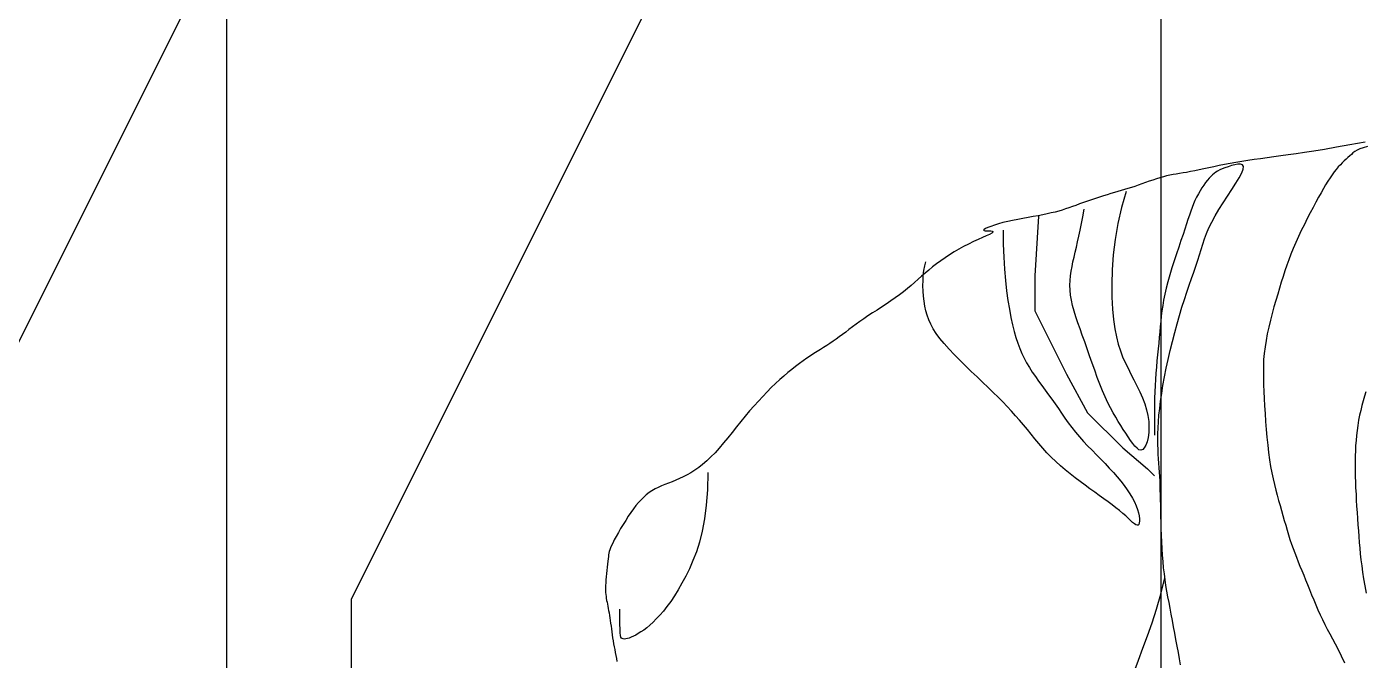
# Model space of a CAD drawing. Extents: x 377 to 3679, y 2766 to 6385.
# Drawn here: x 2041 to 2147.2, y 5312.9 to 5363.2 of the extents above; entities that cross this region are included whole.
import ezdxf

# ---------------------------------------------------------------- set-up
doc = ezdxf.new("R2010")
doc.units = 0
doc.header["$MEASUREMENT"] = 0
doc.layers.get('0').update_dxf_attribs({"linetype": 'CONTINUOUS'})
for name, color, linetype in [('3', 3, 'CONTINUOUS'), ('7', 7, 'CONTINUOUS'), ('BH', 3, 'CONTINUOUS'), ('TEXT', 3, 'CONTINUOUS')]:
    doc.layers.add(name, color=color, linetype=linetype)
doc.styles.add('HZ', font='')
doc.styles.get('HZ').set_extended_font_data('仿宋_GB2312')
doc.dimstyles.get("Standard").update_dxf_attribs({"dimscale": 25, "dimtxt": 2, "dimasz": 0.5, "dimexe": 1, "dimexo": 1, "dimgap": 0.5, "dimtad": 1, "dimdec": 0, "dimzin": 0, "dimtxsty": 'HZ', "dimblk1": 'DOT', "dimblk2": 'DOT', "dimsah": 1, "dimcen": 0, "dimclrd": 256, "dimclre": 256, "dimclrt": 256, "dimazin": 3, "dimtfac": 0.5, "dimtdec": 0, "dimtmove": 0, "dimatfit": 3, "dimtolj": 1, "dimtzin": 0})

# ---------------------------------------------------------------- blocks, each defined once
blk = doc.blocks.new('_DOT')
at = {"color": 0, "linetype": 'BYBLOCK'}
blk.add_line((-0.35, 0), (-1, 0), dxfattribs=at)
at = {"color": 0, "linetype": 'BYBLOCK', "const_width": 0.35}
blk.add_lwpolyline([(-0.175, 0, 1), (0.175, 0, 1)], format="xyb", close=True, dxfattribs=at)

msp = doc.modelspace()

# ---------------------------------------------------------------- hatches: boundary and pattern name
at = {"layer": 'BH'}
h = msp.add_hatch(dxfattribs=at)
h.set_pattern_fill('AR-RROOF', color=256, scale=20, angle=45, style=0)
h.set_pattern_definition([(45, (-7283.46, 4749.96), (431.052, 1149.473), [7620, -1016, 2540, -508]), (45, (-6985.3, 5407.3), (-836.96, 118.54), [1524, -167.64, 3048, -381]), (45, (-7409.2, 5234.9), (1627.222, 2108.564), [4064, -711.2, 2032, -508])])
h.paths.add_polyline_path([(2567.11, 5597.22), (2600.41, 5597.22), (2593.71, 5544.63, -0.101163), (2592.53, 5542.39), (2592.53, 5539.73), (2604.15, 5539.73, 0.190114), (2600.05, 5486.57, 0.025119), (2632.22, 5308.46, -0.363634), (2618.82, 5289.05), (2658.04, 5289.05, -0.483808), (2649.98, 5302.96, 0.28695), (2663.9, 5331.52, 0.064201), (2631.51, 5446.8), (2749.91, 5446.8, 0.064201), (2717.51, 5331.52, 0.28695), (2731.44, 5302.96, -0.483808), (2723.37, 5289.05), (2930.74, 5289.05), (2930.74, 5731.05), (2160.74, 5731.05), (2160.74, 5723.55), (2100.74, 5723.55), (2100.74, 5731.05), (1330.74, 5731.05), (1330.74, 5289.05), (2036.79, 5289.05), (2036.79, 5331.05), (2086.79, 5431.05), (2186.79, 5431.05), (2236.79, 5331.05), (2236.79, 5289.05), (2418.52, 5289.05), (2418.52, 5291.59, -0.140722), (2440.36, 5299.49, 0.230128), (2445.11, 5308.14), (2445.11, 5341.46, -0.518981), (2444.22, 5346.92, -0.60604), (2443.49, 5351.97, -0.660376), (2442.71, 5357.3, -0.015724), (2440.71, 5357.7), (2406.53, 5409.21), (2473.78, 5409.21), (2470.19, 5414.61), (2556.7, 5414.61, 0.010093), (2567.48, 5486.57, 0.190114), (2563.38, 5539.73), (2575, 5539.73), (2575, 5542.39, -0.101163), (2573.82, 5544.63)])
h.paths.add_polyline_path([(2036.79, 5271.05), (2024.19, 5271.05), (2024.19, 5281.05), (1343.33, 5281.05), (1343.33, 5271.05), (1330.74, 5271.05), (1330.74, 4989.05), (1661.34, 4989.05), (1661.34, 4991.65, -0.241584), (1679.42, 5003.95, 0.406968), (1690.3, 5019.9, 0.174163), (1687.89, 5024.03, -0.625959), (1690.29, 5048.29, 0.304056), (1680.39, 5064.79, -0.313174), (1656.39, 5094.57, -0.059937), (1661.68, 5141.99), (1728.9, 5141.99, -0.037567), (1733.55, 5112.39), (1768.7, 5112.39, -0.103304), (1767.97, 5075.11, -0.218444), (1752.9, 5058.35, -0.255287), (1748.23, 5050.62, 0.350014), (1746.37, 5041.77, -0.652621), (1746.37, 5021.37, 0.209907), (1750.83, 5002.85, -0.168461), (1771.93, 4991.65), (1771.93, 4989.05), (1795.65, 4989.05), (1795.65, 4991.65, -0.192355), (1816.68, 5004.36, 0.366447), (1824.02, 5020.82, -0.534024), (1820.57, 5043.28, 0.19278), (1824.98, 5049.16, 0.255254), (1815.1, 5062.85, -0.365209), (1792.78, 5095.97, -0.025268), (1798.2, 5138.33), (1862.6, 5138.33, -0.025268), (1868.02, 5095.97, -0.365209), (1845.7, 5062.85, 0.255254), (1835.82, 5049.16, 0.19278), (1840.23, 5043.28, -0.534024), (1836.78, 5020.82, 0.366447), (1844.12, 5004.36, -0.192355), (1865.15, 4991.65), (1865.15, 4989.05), (2036.79, 4989.05)])
h.paths.add_polyline_path([(2930.74, 5271.05), (2918.14, 5271.05), (2918.14, 5281.05), (2250.69, 5281.05), (2250.69, 5271.05), (2236.79, 5271.05), (2236.79, 4989.05), (2930.74, 4989.05)])

# ---------------------------------------------------------------- linework, layer by layer
at = {"layer": '3'}
for points in [[(2147.23, 5354.08), (2146.02, 5353.85), (2144.95, 5353.66), (2144.01, 5353.49), (2143.17, 5353.36), (2142.42, 5353.24), (2141.75, 5353.14), (2141.13, 5353.05), (2140.55, 5352.97), (2139.99, 5352.9), (2139.45, 5352.82), (2138.93, 5352.75), (2138.42, 5352.68), (2137.92, 5352.61), (2137.44, 5352.54), (2136.98, 5352.46), (2136.52, 5352.38), (2136.08, 5352.3), (2135.64, 5352.21), (2135.22, 5352.12), (2134.82, 5352.04), (2134.43, 5351.95), (2134.06, 5351.87), (2133.71, 5351.8), (2133.38, 5351.73), (2133.07, 5351.67), (2132.78, 5351.62), (2132.51, 5351.58), (2132.25, 5351.54), (2131.99, 5351.49), (2131.74, 5351.44), (2131.48, 5351.39), (2131.22, 5351.32), (2130.95, 5351.24), (2130.67, 5351.15), (2130.38, 5351.06), (2130.1, 5350.96), (2129.81, 5350.86), (2129.52, 5350.75), (2129.23, 5350.65), (2128.95, 5350.56), (2128.68, 5350.47), (2128.41, 5350.38), (2128.14, 5350.31), (2127.88, 5350.23), (2127.61, 5350.15), (2127.34, 5350.07), (2127.06, 5349.99), (2126.76, 5349.9), (2126.46, 5349.81), (2126.15, 5349.7), (2125.83, 5349.6), (2125.51, 5349.49), (2125.19, 5349.38), (2124.88, 5349.27), (2124.57, 5349.16), (2124.28, 5349.05), (2124, 5348.95), (2123.73, 5348.86), (2123.46, 5348.77), (2123.19, 5348.68), (2122.92, 5348.6), (2122.64, 5348.52), (2122.33, 5348.45), (2122.01, 5348.37), (2121.66, 5348.3), (2121.28, 5348.23), (2120.89, 5348.16), (2120.49, 5348.09), (2120.08, 5348.02), (2119.67, 5347.94), (2119.26, 5347.86), (2118.87, 5347.77), (2118.49, 5347.68), (2118.13, 5347.58), (2117.81, 5347.48), (2117.52, 5347.38), (2117.29, 5347.29), (2117.11, 5347.21), (2116.99, 5347.14), (2116.95, 5347.09), (2116.99, 5347.06), (2117.09, 5347.04), (2117.22, 5347.03), (2117.37, 5347.03), (2117.52, 5347.02), (2117.63, 5347.01), (2117.7, 5346.98), (2117.69, 5346.93), (2117.6, 5346.85), (2117.42, 5346.75), (2117.17, 5346.64), (2116.87, 5346.5), (2116.52, 5346.34), (2116.15, 5346.17), (2115.76, 5345.98), (2115.37, 5345.78), (2114.98, 5345.57), (2114.61, 5345.35), (2114.25, 5345.13), (2113.9, 5344.89), (2113.56, 5344.65), (2113.23, 5344.41), (2112.91, 5344.17), (2112.61, 5343.92), (2112.32, 5343.68), (2112.03, 5343.43), (2111.76, 5343.19), (2111.48, 5342.94), (2111.2, 5342.7), (2110.91, 5342.45), (2110.6, 5342.2), (2110.29, 5341.96), (2109.95, 5341.71), (2109.6, 5341.47), (2109.23, 5341.22), (2108.86, 5340.98), (2108.5, 5340.74), (2108.13, 5340.51), (2107.78, 5340.28), (2107.44, 5340.05), (2107.13, 5339.83), (2106.83, 5339.61), (2106.54, 5339.4), (2106.27, 5339.19), (2106.01, 5338.99), (2105.75, 5338.8), (2105.5, 5338.62), (2105.26, 5338.44), (2105.01, 5338.27), (2104.76, 5338.1), (2104.52, 5337.94), (2104.26, 5337.78), (2104.01, 5337.62), (2103.75, 5337.45), (2103.48, 5337.28), (2103.21, 5337.1), (2102.93, 5336.91), (2102.64, 5336.71), (2102.34, 5336.5), (2102.04, 5336.27), (2101.74, 5336.03), (2101.42, 5335.78), (2101.1, 5335.5), (2100.78, 5335.22), (2100.45, 5334.91), (2100.11, 5334.59), (2099.77, 5334.25), (2099.43, 5333.89), (2099.09, 5333.52), (2098.74, 5333.14), (2098.39, 5332.74), (2098.04, 5332.32), (2097.69, 5331.9), (2097.35, 5331.47), (2097, 5331.03), (2096.66, 5330.61), (2096.31, 5330.19), (2095.98, 5329.79), (2095.64, 5329.42), (2095.31, 5329.08), (2094.98, 5328.77), (2094.66, 5328.49), (2094.35, 5328.24), (2094.04, 5328.02), (2093.73, 5327.83), (2093.42, 5327.65), (2093.12, 5327.5), (2092.82, 5327.36), (2092.53, 5327.23), (2092.24, 5327.11), (2091.95, 5327), (2091.67, 5326.89), (2091.4, 5326.78), (2091.13, 5326.66), (2090.88, 5326.54), (2090.64, 5326.4), (2090.41, 5326.25), (2090.19, 5326.08), (2089.98, 5325.9), (2089.77, 5325.69), (2089.57, 5325.47), (2089.37, 5325.23), (2089.17, 5324.97), (2088.97, 5324.68), (2088.76, 5324.37), (2088.56, 5324.05), (2088.35, 5323.72), (2088.15, 5323.4), (2087.97, 5323.08), (2087.8, 5322.77), (2087.65, 5322.5), (2087.52, 5322.25), (2087.42, 5322.05), (2087.35, 5321.87), (2087.29, 5321.72), (2087.25, 5321.58), (2087.22, 5321.45), (2087.2, 5321.32), (2087.19, 5321.17), (2087.17, 5321), (2087.14, 5320.8), (2087.12, 5320.58), (2087.09, 5320.33), (2087.06, 5320.08), (2087.03, 5319.83), (2087, 5319.57), (2086.98, 5319.32), (2086.97, 5319.09), (2086.96, 5318.87), (2086.95, 5318.68), (2086.95, 5318.5), (2086.96, 5318.32), (2086.97, 5318.16), (2086.99, 5318.01), (2087.01, 5317.86), (2087.04, 5317.7), (2087.07, 5317.55), (2087.1, 5317.39), (2087.13, 5317.23), (2087.17, 5317.06), (2087.2, 5316.89), (2087.24, 5316.7), (2087.27, 5316.51), (2087.3, 5316.31), (2087.33, 5316.11), (2087.36, 5315.89), (2087.39, 5315.66), (2087.42, 5315.43), (2087.44, 5315.2), (2087.48, 5314.96), (2087.51, 5314.72), (2087.55, 5314.49), (2087.59, 5314.25), (2087.64, 5314.02), (2087.69, 5313.79), (2087.73, 5313.55), (2087.78, 5313.32), (2087.82, 5313.09), (2087.85, 5312.85)], [(2147.41, 5353.72), (2147.08, 5353.63), (2146.82, 5353.53), (2146.6, 5353.44), (2146.42, 5353.33), (2146.27, 5353.22), (2146.14, 5353.1), (2146.01, 5352.98), (2145.87, 5352.86), (2145.73, 5352.73), (2145.58, 5352.59), (2145.42, 5352.44), (2145.27, 5352.27), (2145.1, 5352.1), (2144.94, 5351.91), (2144.78, 5351.7), (2144.61, 5351.48), (2144.45, 5351.23), (2144.28, 5350.97), (2144.1, 5350.69), (2143.92, 5350.38), (2143.74, 5350.04), (2143.54, 5349.69), (2143.33, 5349.3), (2143.11, 5348.89), (2142.88, 5348.45), (2142.64, 5348), (2142.41, 5347.53), (2142.17, 5347.06), (2141.95, 5346.58), (2141.73, 5346.11), (2141.53, 5345.64), (2141.34, 5345.19), (2141.17, 5344.74), (2141.01, 5344.3), (2140.86, 5343.86), (2140.72, 5343.41), (2140.58, 5342.96), (2140.44, 5342.49), (2140.3, 5342.01), (2140.15, 5341.51), (2140, 5341), (2139.86, 5340.47), (2139.72, 5339.93), (2139.59, 5339.39), (2139.47, 5338.86), (2139.37, 5338.33), (2139.29, 5337.81), (2139.22, 5337.3), (2139.18, 5336.81), (2139.16, 5336.32), (2139.16, 5335.82), (2139.16, 5335.32), (2139.18, 5334.81), (2139.2, 5334.27), (2139.23, 5333.72), (2139.26, 5333.13), (2139.3, 5332.52), (2139.34, 5331.9), (2139.38, 5331.27), (2139.44, 5330.64), (2139.5, 5330.02), (2139.56, 5329.43), (2139.64, 5328.86), (2139.73, 5328.32), (2139.82, 5327.82), (2139.93, 5327.34), (2140.03, 5326.89), (2140.14, 5326.45), (2140.26, 5326.04), (2140.37, 5325.63), (2140.49, 5325.23), (2140.6, 5324.83), (2140.71, 5324.43), (2140.82, 5324.04), (2140.93, 5323.66), (2141.04, 5323.28), (2141.15, 5322.9), (2141.27, 5322.53), (2141.39, 5322.17), (2141.51, 5321.82), (2141.65, 5321.47), (2141.78, 5321.12), (2141.92, 5320.77), (2142.06, 5320.42), (2142.21, 5320.07), (2142.36, 5319.7), (2142.51, 5319.33), (2142.66, 5318.95), (2142.82, 5318.55), (2142.98, 5318.15), (2143.15, 5317.75), (2143.32, 5317.34), (2143.49, 5316.94), (2143.67, 5316.55), (2143.85, 5316.17), (2144.04, 5315.79), (2144.23, 5315.42), (2144.43, 5315.05), (2144.64, 5314.65), (2144.86, 5314.24), (2145.09, 5313.79), (2145.34, 5313.3), (2145.6, 5312.75)], [(2132.58, 5312.58), (2132.5, 5313.06), (2132.41, 5313.56), (2132.32, 5314.06), (2132.22, 5314.58), (2132.13, 5315.09), (2132.03, 5315.6), (2131.94, 5316.1), (2131.84, 5316.59), (2131.75, 5317.07), (2131.67, 5317.53), (2131.58, 5317.98), (2131.5, 5318.43), (2131.43, 5318.87), (2131.36, 5319.33), (2131.3, 5319.8), (2131.24, 5320.28), (2131.2, 5320.78), (2131.15, 5321.29), (2131.12, 5321.82), (2131.09, 5322.35), (2131.07, 5322.87), (2131.05, 5323.39), (2131.04, 5323.89), (2131.02, 5324.37), (2131.02, 5324.83), (2131.01, 5325.27), (2131, 5325.68), (2130.99, 5326.08), (2130.98, 5326.46), (2130.97, 5326.83), (2130.96, 5327.19), (2130.94, 5327.54), (2130.92, 5327.88), (2130.89, 5328.23), (2130.87, 5328.58), (2130.84, 5328.93), (2130.82, 5329.29), (2130.8, 5329.67), (2130.78, 5330.06), (2130.78, 5330.48), (2130.78, 5330.92), (2130.8, 5331.38), (2130.83, 5331.87), (2130.87, 5332.39), (2130.93, 5332.94), (2131, 5333.52), (2131.09, 5334.12), (2131.19, 5334.76), (2131.31, 5335.43), (2131.45, 5336.12), (2131.6, 5336.82), (2131.77, 5337.54), (2131.94, 5338.25), (2132.12, 5338.96), (2132.31, 5339.65), (2132.5, 5340.32), (2132.7, 5340.96), (2132.9, 5341.57), (2133.09, 5342.15), (2133.28, 5342.71), (2133.46, 5343.24), (2133.64, 5343.74), (2133.8, 5344.23), (2133.95, 5344.69), (2134.09, 5345.13), (2134.22, 5345.56), (2134.35, 5345.98), (2134.49, 5346.4), (2134.65, 5346.82), (2134.84, 5347.26), (2135.06, 5347.72), (2135.32, 5348.21), (2135.63, 5348.72), (2135.97, 5349.26), (2136.32, 5349.79), (2136.66, 5350.31), (2136.98, 5350.8), (2137.25, 5351.24), (2137.45, 5351.62), (2137.56, 5351.92), (2137.57, 5352.13), (2137.49, 5352.26), (2137.34, 5352.32), (2137.13, 5352.32), (2136.89, 5352.28), (2136.63, 5352.21), (2136.36, 5352.12), (2136.11, 5352.03), (2135.89, 5351.94), (2135.7, 5351.86), (2135.53, 5351.77), (2135.38, 5351.68), (2135.24, 5351.59), (2135.11, 5351.48), (2134.98, 5351.35), (2134.85, 5351.21), (2134.72, 5351.05), (2134.57, 5350.86), (2134.43, 5350.66), (2134.28, 5350.44), (2134.14, 5350.2), (2134, 5349.96), (2133.86, 5349.7), (2133.73, 5349.44), (2133.61, 5349.17), (2133.5, 5348.89), (2133.39, 5348.59), (2133.29, 5348.28), (2133.17, 5347.94), (2133.05, 5347.58), (2132.92, 5347.17), (2132.78, 5346.73), (2132.62, 5346.25), (2132.44, 5345.74), (2132.26, 5345.2), (2132.08, 5344.65), (2131.9, 5344.09), (2131.73, 5343.53), (2131.57, 5342.99), (2131.44, 5342.48), (2131.33, 5341.99), (2131.24, 5341.53), (2131.17, 5341.09), (2131.11, 5340.67), (2131.06, 5340.26), (2131.02, 5339.85), (2130.98, 5339.43), (2130.95, 5339.01), (2130.9, 5338.57), (2130.86, 5338.12), (2130.81, 5337.66), (2130.76, 5337.19), (2130.71, 5336.71), (2130.67, 5336.22), (2130.62, 5335.74), (2130.59, 5335.24), (2130.56, 5334.75), (2130.54, 5334.25), (2130.53, 5333.74), (2130.52, 5333.22), (2130.51, 5332.67), (2130.51, 5332.09), (2130.51, 5331.48), (2130.51, 5330.82)], [(2128.28, 5350.15), (2127.9, 5348.88), (2127.61, 5347.61), (2127.4, 5346.35), (2127.25, 5345.12), (2127.17, 5343.93), (2127.13, 5342.8), (2127.14, 5341.76), (2127.19, 5340.81), (2127.26, 5339.98), (2127.36, 5339.25), (2127.49, 5338.61), (2127.64, 5338.03), (2127.81, 5337.51), (2127.99, 5337.03), (2128.2, 5336.57), (2128.42, 5336.12), (2128.65, 5335.66), (2128.89, 5335.2), (2129.12, 5334.73), (2129.35, 5334.26), (2129.56, 5333.78), (2129.74, 5333.31), (2129.89, 5332.83), (2130, 5332.36), (2130.06, 5331.89), (2130.08, 5331.44), (2130.07, 5331.02), (2130.02, 5330.63), (2129.94, 5330.29), (2129.84, 5330.01), (2129.71, 5329.8), (2129.58, 5329.67), (2129.44, 5329.62), (2129.28, 5329.66), (2129.13, 5329.77), (2128.96, 5329.93), (2128.79, 5330.15), (2128.61, 5330.4), (2128.42, 5330.67), (2128.23, 5330.97), (2128.04, 5331.27), (2127.84, 5331.57), (2127.64, 5331.89), (2127.44, 5332.23), (2127.23, 5332.59), (2127.02, 5332.98), (2126.81, 5333.39), (2126.6, 5333.85), (2126.39, 5334.33), (2126.19, 5334.85), (2125.98, 5335.4), (2125.77, 5335.96), (2125.57, 5336.53), (2125.37, 5337.1), (2125.17, 5337.66), (2124.98, 5338.21), (2124.79, 5338.74), (2124.61, 5339.25), (2124.44, 5339.74), (2124.28, 5340.21), (2124.14, 5340.66), (2124.02, 5341.1), (2123.93, 5341.52), (2123.86, 5341.93), (2123.82, 5342.32), (2123.81, 5342.71), (2123.83, 5343.08), (2123.86, 5343.45), (2123.91, 5343.82), (2123.98, 5344.19), (2124.05, 5344.57), (2124.14, 5344.95), (2124.23, 5345.34), (2124.32, 5345.74), (2124.42, 5346.16), (2124.52, 5346.61), (2124.62, 5347.09), (2124.72, 5347.6), (2124.83, 5348.15), (2124.93, 5348.76)], [(2121.3, 5348.2), (2121.02, 5343.46), (2121.02, 5340.67), (2123.53, 5335.66), (2125.21, 5332.59), (2128, 5329.81), (2129.95, 5328.13), (2130.51, 5327.58)], [(2118.51, 5347.08), (2118.52, 5345.97), (2118.56, 5344.94), (2118.62, 5343.98), (2118.69, 5343.08), (2118.78, 5342.26), (2118.88, 5341.5), (2119, 5340.8), (2119.12, 5340.16), (2119.24, 5339.58), (2119.37, 5339.05), (2119.51, 5338.56), (2119.66, 5338.11), (2119.82, 5337.69), (2119.99, 5337.29), (2120.17, 5336.91), (2120.37, 5336.54), (2120.59, 5336.18), (2120.82, 5335.82), (2121.07, 5335.46), (2121.32, 5335.1), (2121.58, 5334.74), (2121.84, 5334.38), (2122.11, 5334.02), (2122.37, 5333.66), (2122.63, 5333.29), (2122.89, 5332.92), (2123.15, 5332.55), (2123.41, 5332.17), (2123.68, 5331.8), (2123.96, 5331.43), (2124.25, 5331.06), (2124.56, 5330.69), (2124.88, 5330.32), (2125.21, 5329.96), (2125.56, 5329.61), (2125.91, 5329.25), (2126.25, 5328.9), (2126.6, 5328.55), (2126.93, 5328.2), (2127.26, 5327.85), (2127.56, 5327.51), (2127.85, 5327.16), (2128.11, 5326.82), (2128.35, 5326.48), (2128.57, 5326.15), (2128.77, 5325.82), (2128.93, 5325.51), (2129.07, 5325.21), (2129.18, 5324.92), (2129.25, 5324.65), (2129.31, 5324.4), (2129.33, 5324.18), (2129.33, 5323.99), (2129.31, 5323.84), (2129.27, 5323.73), (2129.21, 5323.67), (2129.13, 5323.66), (2129.03, 5323.7), (2128.92, 5323.78), (2128.78, 5323.89), (2128.62, 5324.04), (2128.44, 5324.21), (2128.23, 5324.4), (2128, 5324.6), (2127.74, 5324.82), (2127.46, 5325.04), (2127.16, 5325.27), (2126.84, 5325.51), (2126.5, 5325.76), (2126.14, 5326.01), (2125.77, 5326.28), (2125.39, 5326.55), (2125.01, 5326.84), (2124.61, 5327.13), (2124.22, 5327.43), (2123.83, 5327.74), (2123.44, 5328.06), (2123.05, 5328.38), (2122.68, 5328.72), (2122.33, 5329.06), (2121.98, 5329.41), (2121.66, 5329.77), (2121.34, 5330.14), (2121.03, 5330.51), (2120.73, 5330.88), (2120.43, 5331.25), (2120.12, 5331.62), (2119.81, 5331.99), (2119.5, 5332.35), (2119.17, 5332.71), (2118.83, 5333.08), (2118.47, 5333.45), (2118.1, 5333.82), (2117.71, 5334.2), (2117.31, 5334.6), (2116.88, 5335.01), (2116.44, 5335.43), (2115.98, 5335.87), (2115.52, 5336.32), (2115.06, 5336.77), (2114.62, 5337.21), (2114.21, 5337.65), (2113.83, 5338.08), (2113.49, 5338.49), (2113.2, 5338.88), (2112.96, 5339.26), (2112.76, 5339.62), (2112.6, 5339.97), (2112.47, 5340.33), (2112.37, 5340.69), (2112.29, 5341.06), (2112.23, 5341.44), (2112.19, 5341.84), (2112.16, 5342.25), (2112.14, 5342.67), (2112.15, 5343.09), (2112.17, 5343.49), (2112.21, 5343.88), (2112.28, 5344.24), (2112.37, 5344.58)], [(2147.3, 5334.25), (2147.18, 5333.9), (2147.07, 5333.53), (2146.97, 5333.16), (2146.88, 5332.78), (2146.79, 5332.39), (2146.72, 5331.99), (2146.65, 5331.59), (2146.6, 5331.18), (2146.55, 5330.78), (2146.51, 5330.38), (2146.48, 5329.98), (2146.46, 5329.58), (2146.44, 5329.18), (2146.43, 5328.78), (2146.43, 5328.37), (2146.44, 5327.95), (2146.45, 5327.52), (2146.46, 5327.08), (2146.48, 5326.62), (2146.51, 5326.14), (2146.53, 5325.66), (2146.56, 5325.17), (2146.59, 5324.68), (2146.63, 5324.19), (2146.66, 5323.7), (2146.7, 5323.22), (2146.73, 5322.76), (2146.77, 5322.3), (2146.81, 5321.85), (2146.85, 5321.39), (2146.9, 5320.92), (2146.96, 5320.44), (2147.03, 5319.94), (2147.11, 5319.41), (2147.21, 5318.86), (2147.31, 5318.28)], [(2095.07, 5327.85), (2095.04, 5326.47), (2094.95, 5325.25), (2094.81, 5324.16), (2094.63, 5323.19), (2094.41, 5322.33), (2094.16, 5321.55), (2093.89, 5320.86), (2093.61, 5320.21), (2093.32, 5319.62), (2093.02, 5319.06), (2092.72, 5318.54), (2092.43, 5318.06), (2092.13, 5317.62), (2091.83, 5317.22), (2091.54, 5316.85), (2091.26, 5316.52), (2090.98, 5316.22), (2090.72, 5315.96), (2090.46, 5315.73), (2090.22, 5315.52), (2089.98, 5315.34), (2089.76, 5315.19), (2089.55, 5315.06), (2089.35, 5314.94), (2089.17, 5314.85), (2089, 5314.77), (2088.84, 5314.71), (2088.7, 5314.66), (2088.57, 5314.64), (2088.46, 5314.63), (2088.36, 5314.64), (2088.28, 5314.66), (2088.22, 5314.71), (2088.18, 5314.79), (2088.14, 5314.92), (2088.12, 5315.13), (2088.11, 5315.42), (2088.1, 5315.81), (2088.1, 5316.33), (2088.1, 5316.99)], [(2128.91, 5312.02), (2129.25, 5312.96), (2129.6, 5313.91), (2129.96, 5314.89), (2130.32, 5315.91), (2130.68, 5317.01), (2131.02, 5318.2), (2131.35, 5319.49)]]:
    msp.add_lwpolyline(points, dxfattribs=at)
at = {"layer": '7'}
for points in [[(2236.79, 5231.05), (2186.79, 5131.05), (2086.79, 5131.05), (2036.79, 5231.05), (2036.79, 5331.05), (2086.79, 5431.05), (2186.79, 5431.05), (2236.79, 5331.05)], [(2206.79, 5231.99), (2168.25, 5154.91), (2105.33, 5154.91), (2066.79, 5231.99), (2066.79, 5317.83), (2105.33, 5394.91), (2168.25, 5394.91), (2206.79, 5317.83)]]:
    msp.add_lwpolyline(points, close=True, dxfattribs=at)

# ---------------------------------------------------------------- leaders
at = {"layer": 'TEXT'}
for points in [[(2056.9, 5095.23), (2056.9, 6357.63), (2289.24, 6357.63)], [(2131.04, 5270.55), (2131.04, 6220.51), (2292.75, 6220.51)]]:
    msp.add_leader(points, dimstyle='STANDARD', dxfattribs=at)

doc.saveas('drawing.dxf')
